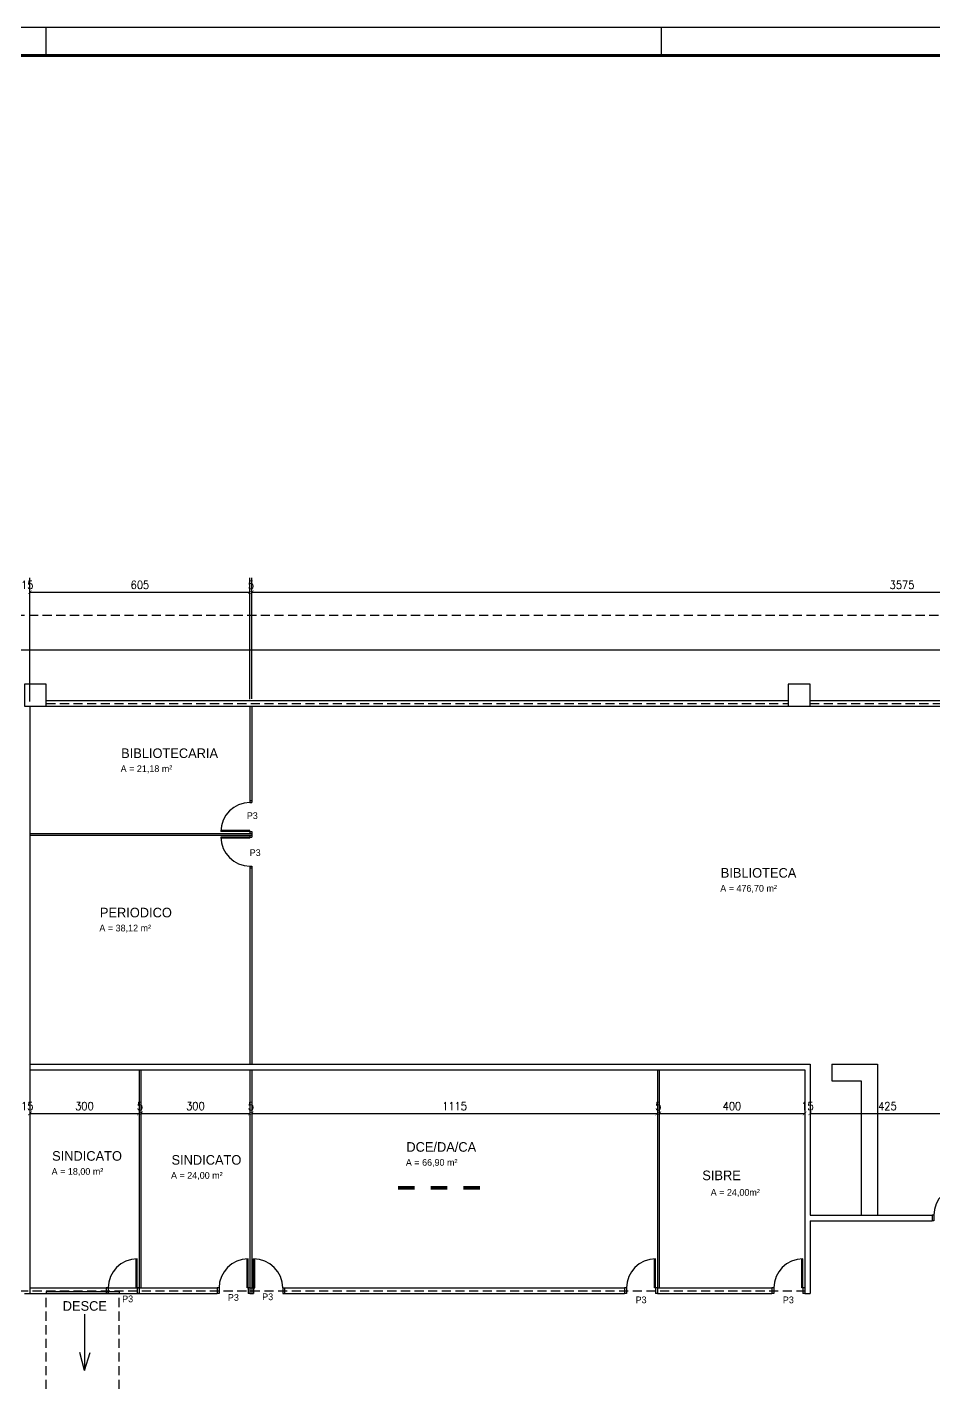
# Model space of a CAD drawing. Extents: x -81 to 244, y 231 to 317.
# Drawn here: x 19.48 to 44.4, y 279.68 to 317.04 of the extents above; entities that cross this region are included whole.
import ezdxf
from ezdxf.enums import TextEntityAlignment as Align

# ---------------------------------------------------------------- set-up
doc = ezdxf.new("R2010")
doc.units = 0
doc.header["$MEASUREMENT"] = 0
doc.header["$PDMODE"] = 3
doc.linetypes.add('HIDDEN', pattern=[0.375, 0.25, -0.125])
doc.layers.get('0').update_dxf_attribs({"linetype": 'CONTINUOUS'})
doc.layers.get('DEFPOINTS').update_dxf_attribs({"linetype": 'CONTINUOUS'})
for name, color, linetype in [('ADI', 9, 'CONTINUOUS'), ('CAR', 5, 'CONTINUOUS'), ('CORTE01', 2, 'CONTINUOUS'), ('DIM', 1, 'CONTINUOUS'), ('ESQ', 10, 'CONTINUOUS'), ('EST', 6, 'CONTINUOUS'), ('PAR', 4, 'CONTINUOUS'), ('PBX', 7, 'CONTINUOUS'), ('PISO2', 8, 'CONTINUOUS'), ('TEXTO01', 3, 'CONTINUOUS'), ('VIDRO', 250, 'CONTINUOUS')]:
    doc.layers.add(name, color=color, linetype=linetype)
doc.styles.add('ARQ', font='romans', dxfattribs={"width": 0.9})
doc.styles.add('STYLUS', font='stylu.ttf')
doc.dimstyles.get("Standard").update_dxf_attribs({"dimtxt": 0.5, "dimasz": 0.18, "dimexe": 0.18, "dimexo": 0.0625, "dimgap": 0.09, "dimtad": 0, "dimtoh": 1, "dimzin": 0, "dimdsep": 46, "dimtxsty": 'ARQ', "dimcen": 0.09, "dimadec": 0, "dimazin": 0, "dimtfac": 1, "dimtofl": 0, "dimtmove": 2, "dimatfit": 3, "dimfxl": 0, "dimtolj": 1, "dimarcsym": 0})

# ---------------------------------------------------------------- blocks, each defined once
blk = doc.blocks.new('*D319')
at = {"layer": 'DEFPOINTS', "color": 0}
for p in [(19.555, 301.5), (19.405, 298.97), (19.555, 298.296)]:
    blk.add_point(p, dxfattribs=at)
at = {"layer": 'DIM', "color": 1, "lineweight": -2}
blk.add_line((19.555, 298.496), (19.555, 301.9), dxfattribs=at)
at = {"layer": 'DIM', "color": 2, "insert": (19.48, 301.701), "char_height": 0.22, "attachment_point": 5, "style": 'ARQ'}
blk.add_mtext('\\A1;15', dxfattribs=at)
blk = doc.blocks.new('_ARCHTICK')
at = {"color": 0, "linetype": 'ByBlock', "const_width": 0.15}
blk.add_lwpolyline([(-0.5, -0.5), (0.5, 0.5)], dxfattribs=at)
blk = doc.blocks.new('*D320')
at = {"layer": 'DEFPOINTS', "color": 0}
for p in [(25.605, 301.5), (19.555, 298.296), (25.605, 298.36)]:
    blk.add_point(p, dxfattribs=at)
at = {"layer": 'DIM', "color": 1, "lineweight": -2}
for p, q in [((25.605, 298.56), (25.605, 301.9)), ((19.555, 301.5), (25.605, 301.5))]:
    blk.add_line(p, q, dxfattribs=at)
at = {"layer": 'DIM', "color": 1, "lineweight": -2, "xscale": 0.1, "yscale": 0.1, "zscale": 0.1, "rotation": 180}
blk.add_blockref('_ARCHTICK', (19.555, 301.5), dxfattribs=at)
at = {"layer": 'DIM', "color": 1, "lineweight": -2, "xscale": 0.1, "yscale": 0.1, "zscale": 0.1}
blk.add_blockref('_ARCHTICK', (25.605, 301.5), dxfattribs=at)
at = {"layer": 'DIM', "color": 2, "insert": (22.58, 301.701), "char_height": 0.22, "attachment_point": 5, "style": 'ARQ'}
blk.add_mtext('\\A1;605', dxfattribs=at)
blk = doc.blocks.new('*D321')
at = {"layer": 'DEFPOINTS', "color": 0}
for p in [(25.655, 301.5), (25.605, 298.36), (25.655, 298.37)]:
    blk.add_point(p, dxfattribs=at)
at = {"layer": 'DIM', "color": 1, "lineweight": -2}
blk.add_line((25.655, 298.57), (25.655, 301.9), dxfattribs=at)
at = {"layer": 'DIM', "color": 2, "insert": (25.63, 301.701), "char_height": 0.22, "attachment_point": 5, "style": 'ARQ'}
blk.add_mtext('\\A1;5', dxfattribs=at)
blk = doc.blocks.new('*D322')
at = {"layer": 'DEFPOINTS', "color": 0}
for p in [(61.405, 301.5), (61.405, 298.52), (25.655, 298.37)]:
    blk.add_point(p, dxfattribs=at)
at = {"layer": 'DIM', "color": 1, "lineweight": -2}
for p, q in [((61.405, 298.72), (61.405, 301.9)), ((25.655, 301.5), (61.405, 301.5))]:
    blk.add_line(p, q, dxfattribs=at)
at = {"layer": 'DIM', "color": 1, "lineweight": -2, "xscale": 0.1, "yscale": 0.1, "zscale": 0.1, "rotation": 180}
blk.add_blockref('_ARCHTICK', (25.655, 301.5), dxfattribs=at)
at = {"layer": 'DIM', "color": 1, "lineweight": -2, "xscale": 0.1, "yscale": 0.1, "zscale": 0.1}
blk.add_blockref('_ARCHTICK', (61.405, 301.5), dxfattribs=at)
at = {"layer": 'DIM', "color": 2, "insert": (43.53, 301.701), "char_height": 0.22, "attachment_point": 5, "style": 'ARQ'}
blk.add_mtext('\\A1;3575', dxfattribs=at)
blk = doc.blocks.new('*D1193')
at = {"layer": 'DEFPOINTS', "color": 0}
for p in [(19.405, 287.169), (19.555, 287.194), (19.555, 287.169)]:
    blk.add_point(p, dxfattribs=at)
at = {"layer": 'DIM', "color": 1, "lineweight": -2}
blk.add_line((19.555, 286.994), (19.555, 286.769), dxfattribs=at)
at = {"layer": 'DIM', "color": 2, "insert": (19.48, 287.37), "char_height": 0.22, "attachment_point": 5, "style": 'ARQ'}
blk.add_mtext('\\A1;15', dxfattribs=at)
blk = doc.blocks.new('*D1194')
at = {"layer": 'DEFPOINTS', "color": 0}
for p in [(19.555, 287.194), (22.555, 287.194), (22.555, 287.169)]:
    blk.add_point(p, dxfattribs=at)
at = {"layer": 'DIM', "color": 1, "lineweight": -2}
for p, q in [((19.555, 287.169), (22.555, 287.169)), ((22.555, 286.994), (22.555, 286.769))]:
    blk.add_line(p, q, dxfattribs=at)
at = {"layer": 'DIM', "color": 1, "lineweight": -2, "xscale": 0.1, "yscale": 0.1, "zscale": 0.1, "rotation": 180}
blk.add_blockref('_ARCHTICK', (19.555, 287.169), dxfattribs=at)
at = {"layer": 'DIM', "color": 1, "lineweight": -2, "xscale": 0.1, "yscale": 0.1, "zscale": 0.1}
blk.add_blockref('_ARCHTICK', (22.555, 287.169), dxfattribs=at)
at = {"layer": 'DIM', "color": 2, "insert": (21.055, 287.37), "char_height": 0.22, "attachment_point": 5, "style": 'ARQ'}
blk.add_mtext('\\A1;300', dxfattribs=at)
blk = doc.blocks.new('*D1195')
at = {"layer": 'DEFPOINTS', "color": 0}
for p in [(22.555, 287.194), (22.605, 287.194), (22.605, 287.169)]:
    blk.add_point(p, dxfattribs=at)
at = {"layer": 'DIM', "color": 1, "lineweight": -2}
blk.add_line((22.605, 286.994), (22.605, 286.769), dxfattribs=at)
at = {"layer": 'DIM', "color": 2, "insert": (22.58, 287.37), "char_height": 0.22, "attachment_point": 5, "style": 'ARQ'}
blk.add_mtext('\\A1;5', dxfattribs=at)
blk = doc.blocks.new('*D1196')
at = {"layer": 'DEFPOINTS', "color": 0}
for p in [(22.605, 287.194), (25.605, 287.194), (25.605, 287.169)]:
    blk.add_point(p, dxfattribs=at)
at = {"layer": 'DIM', "color": 1, "lineweight": -2}
for p, q in [((22.605, 287.169), (25.605, 287.169)), ((25.605, 286.994), (25.605, 286.769))]:
    blk.add_line(p, q, dxfattribs=at)
at = {"layer": 'DIM', "color": 1, "lineweight": -2, "xscale": 0.1, "yscale": 0.1, "zscale": 0.1, "rotation": 180}
blk.add_blockref('_ARCHTICK', (22.605, 287.169), dxfattribs=at)
at = {"layer": 'DIM', "color": 1, "lineweight": -2, "xscale": 0.1, "yscale": 0.1, "zscale": 0.1}
blk.add_blockref('_ARCHTICK', (25.605, 287.169), dxfattribs=at)
at = {"layer": 'DIM', "color": 2, "insert": (24.105, 287.37), "char_height": 0.22, "attachment_point": 5, "style": 'ARQ'}
blk.add_mtext('\\A1;300', dxfattribs=at)
blk = doc.blocks.new('*D1197')
at = {"layer": 'DEFPOINTS', "color": 0}
for p in [(25.605, 287.194), (25.655, 287.194), (25.655, 287.169)]:
    blk.add_point(p, dxfattribs=at)
at = {"layer": 'DIM', "color": 1, "lineweight": -2}
blk.add_line((25.655, 286.994), (25.655, 286.769), dxfattribs=at)
at = {"layer": 'DIM', "color": 2, "insert": (25.63, 287.37), "char_height": 0.22, "attachment_point": 5, "style": 'ARQ'}
blk.add_mtext('\\A1;5', dxfattribs=at)
blk = doc.blocks.new('*D1198')
at = {"layer": 'DEFPOINTS', "color": 0}
for p in [(25.655, 287.194), (36.805, 287.194), (36.805, 287.169)]:
    blk.add_point(p, dxfattribs=at)
at = {"layer": 'DIM', "color": 1, "lineweight": -2}
for p, q in [((25.655, 287.169), (36.805, 287.169)), ((36.805, 286.994), (36.805, 286.769))]:
    blk.add_line(p, q, dxfattribs=at)
at = {"layer": 'DIM', "color": 1, "lineweight": -2, "xscale": 0.1, "yscale": 0.1, "zscale": 0.1, "rotation": 180}
blk.add_blockref('_ARCHTICK', (25.655, 287.169), dxfattribs=at)
at = {"layer": 'DIM', "color": 1, "lineweight": -2, "xscale": 0.1, "yscale": 0.1, "zscale": 0.1}
blk.add_blockref('_ARCHTICK', (36.805, 287.169), dxfattribs=at)
at = {"layer": 'DIM', "color": 2, "insert": (31.23, 287.37), "char_height": 0.22, "attachment_point": 5, "style": 'ARQ'}
blk.add_mtext('\\A1;1115', dxfattribs=at)
blk = doc.blocks.new('*D1199')
at = {"layer": 'DEFPOINTS', "color": 0}
for p in [(36.805, 287.194), (36.855, 287.177), (36.855, 287.169)]:
    blk.add_point(p, dxfattribs=at)
at = {"layer": 'DIM', "color": 1, "lineweight": -2}
blk.add_line((36.855, 286.977), (36.855, 286.769), dxfattribs=at)
at = {"layer": 'DIM', "color": 2, "insert": (36.83, 287.37), "char_height": 0.22, "attachment_point": 5, "style": 'ARQ'}
blk.add_mtext('\\A1;5', dxfattribs=at)
blk = doc.blocks.new('*D1200')
at = {"layer": 'DEFPOINTS', "color": 0}
for p in [(36.855, 287.177), (40.855, 287.177), (40.855, 287.169)]:
    blk.add_point(p, dxfattribs=at)
at = {"layer": 'DIM', "color": 1, "lineweight": -2}
for p, q in [((36.855, 287.169), (40.855, 287.169)), ((40.855, 286.977), (40.855, 286.769))]:
    blk.add_line(p, q, dxfattribs=at)
at = {"layer": 'DIM', "color": 1, "lineweight": -2, "xscale": 0.1, "yscale": 0.1, "zscale": 0.1, "rotation": 180}
blk.add_blockref('_ARCHTICK', (36.855, 287.169), dxfattribs=at)
at = {"layer": 'DIM', "color": 1, "lineweight": -2, "xscale": 0.1, "yscale": 0.1, "zscale": 0.1}
blk.add_blockref('_ARCHTICK', (40.855, 287.169), dxfattribs=at)
at = {"layer": 'DIM', "color": 2, "insert": (38.855, 287.37), "char_height": 0.22, "attachment_point": 5, "style": 'ARQ'}
blk.add_mtext('\\A1;400', dxfattribs=at)
blk = doc.blocks.new('*D1201')
at = {"layer": 'DEFPOINTS', "color": 0}
for p in [(40.855, 287.177), (41.005, 287.177), (41.005, 287.169)]:
    blk.add_point(p, dxfattribs=at)
at = {"layer": 'DIM', "color": 1, "lineweight": -2}
blk.add_line((41.005, 286.977), (41.005, 286.769), dxfattribs=at)
at = {"layer": 'DIM', "color": 2, "insert": (40.93, 287.37), "char_height": 0.22, "attachment_point": 5, "style": 'ARQ'}
blk.add_mtext('\\A1;15', dxfattribs=at)
blk = doc.blocks.new('*D1202')
at = {"layer": 'DEFPOINTS', "color": 0}
for p in [(41.005, 287.177), (45.255, 287.177), (45.255, 287.169)]:
    blk.add_point(p, dxfattribs=at)
at = {"layer": 'DIM', "color": 1, "lineweight": -2}
for p, q in [((41.005, 287.169), (45.255, 287.169)), ((45.255, 286.977), (45.255, 286.769))]:
    blk.add_line(p, q, dxfattribs=at)
at = {"layer": 'DIM', "color": 1, "lineweight": -2, "xscale": 0.1, "yscale": 0.1, "zscale": 0.1, "rotation": 180}
blk.add_blockref('_ARCHTICK', (41.005, 287.169), dxfattribs=at)
at = {"layer": 'DIM', "color": 1, "lineweight": -2, "xscale": 0.1, "yscale": 0.1, "zscale": 0.1}
blk.add_blockref('_ARCHTICK', (45.255, 287.169), dxfattribs=at)
at = {"layer": 'DIM', "color": 2, "insert": (43.13, 287.37), "char_height": 0.22, "attachment_point": 5, "style": 'ARQ'}
blk.add_mtext('\\A1;425', dxfattribs=at)

msp = doc.modelspace()

# ---------------------------------------------------------------- linework, layer by layer
at = {"layer": 'ADI', "color": 5}
msp.add_line((-30.735, 317.038), (88.724, 317.038), dxfattribs=at)
at = {"layer": 'CAR', "color": 2}
for p, q in [((20.005, 316.259), (20.005, 317.038)), ((36.919, 316.259), (36.919, 317.038))]:
    msp.add_line(p, q, dxfattribs=at)
at = {"layer": 'CORTE01'}
for p, q in [((29.677, 285.161), (30.127, 285.16)), ((29.677, 285.152), (30.127, 285.151)), ((29.677, 285.143), (30.127, 285.142)), ((29.677, 285.134), (30.127, 285.133)), ((29.677, 285.125), (30.127, 285.124)), ((29.677, 285.116), (30.127, 285.115)), ((29.677, 285.107), (30.127, 285.106)), ((29.677, 285.098), (30.127, 285.097)), ((30.577, 285.16), (31.027, 285.16)), ((30.577, 285.151), (31.027, 285.151)), ((30.577, 285.142), (31.027, 285.142)), ((30.577, 285.133), (31.027, 285.133)), ((30.577, 285.124), (31.027, 285.124)), ((30.577, 285.115), (31.027, 285.115)), ((30.577, 285.106), (31.027, 285.106)), ((30.577, 285.097), (31.027, 285.097)), ((31.477, 285.16), (31.927, 285.16)), ((31.477, 285.151), (31.927, 285.151)), ((31.477, 285.142), (31.927, 285.142)), ((31.477, 285.133), (31.927, 285.133)), ((31.477, 285.124), (31.927, 285.124)), ((31.477, 285.115), (31.927, 285.115)), ((31.477, 285.106), (31.927, 285.106)), ((31.477, 285.097), (31.927, 285.097))]:
    msp.add_line(p, q, dxfattribs=at)
at = {"layer": 'DIM'}
for p, q in [((21.059, 281.648), (21.059, 280.097)), ((21.059, 280.097), (20.929, 280.599)), ((21.059, 280.097), (21.212, 280.599))]:
    msp.add_line(p, q, dxfattribs=at)
at = {"layer": 'ESQ'}
for p, q in [((25.605, 295.77), (25.605, 295.72)), ((25.605, 295.72), (25.655, 295.72)), ((25.655, 295.77), (25.655, 295.72)), ((25.605, 294.95), (24.805, 294.95)), ((25.605, 294.92), (24.805, 294.92)), ((25.605, 294.77), (24.805, 294.77)), ((25.605, 294.92), (25.605, 294.95)), ((25.605, 294.92), (25.655, 294.92)), ((25.605, 294.92), (25.605, 294.87)), ((25.605, 294.82), (25.605, 294.77)), ((25.605, 294.82), (25.605, 294.77)), ((25.605, 294.77), (25.655, 294.77)), ((25.605, 294.74), (25.605, 294.77)), ((25.655, 294.92), (25.655, 294.87)), ((25.655, 294.82), (25.655, 294.77)), ((25.655, 294.82), (25.655, 294.77)), ((25.605, 294.74), (24.805, 294.74)), ((25.605, 293.97), (25.655, 293.97)), ((25.605, 293.97), (25.605, 293.92)), ((25.655, 293.97), (25.655, 293.92)), ((44.405, 284.37), (44.355, 284.37)), ((44.405, 284.37), (44.405, 284.22)), ((44.405, 284.22), (44.355, 284.22)), ((22.475, 282.37), (22.475, 283.17)), ((22.505, 282.37), (22.505, 283.17)), ((25.525, 282.37), (25.525, 283.17)), ((25.555, 282.37), (25.555, 283.17)), ((25.705, 282.37), (25.705, 283.17)), ((25.735, 282.37), (25.735, 283.17)), ((36.725, 282.37), (36.725, 283.17)), ((36.755, 282.37), (36.755, 283.17)), ((40.775, 282.37), (40.775, 283.17)), ((40.805, 282.37), (40.805, 283.17)), ((21.705, 282.37), (21.655, 282.37)), ((21.705, 282.22), (21.655, 282.22)), ((21.705, 282.37), (21.705, 282.22)), ((22.505, 282.37), (22.475, 282.37)), ((22.505, 282.37), (22.505, 282.22)), ((22.555, 282.37), (22.505, 282.37)), ((22.555, 282.22), (22.505, 282.22)), ((24.755, 282.37), (24.705, 282.37)), ((24.755, 282.22), (24.705, 282.22)), ((24.755, 282.37), (24.755, 282.22)), ((25.555, 282.37), (25.525, 282.37)), ((25.555, 282.37), (25.555, 282.22)), ((25.605, 282.37), (25.555, 282.37)), ((25.605, 282.22), (25.555, 282.22)), ((25.655, 282.37), (25.705, 282.37)), ((25.655, 282.22), (25.705, 282.22)), ((25.705, 282.37), (25.705, 282.22)), ((25.705, 282.37), (25.735, 282.37)), ((26.505, 282.37), (26.505, 282.22)), ((26.505, 282.37), (26.555, 282.37)), ((26.505, 282.22), (26.555, 282.22)), ((35.955, 282.37), (35.905, 282.37)), ((35.955, 282.22), (35.905, 282.22)), ((35.955, 282.37), (35.955, 282.22)), ((36.755, 282.37), (36.725, 282.37)), ((36.755, 282.37), (36.755, 282.22)), ((36.805, 282.37), (36.755, 282.37)), ((36.805, 282.22), (36.755, 282.22)), ((40.005, 282.37), (39.955, 282.37)), ((40.005, 282.22), (39.955, 282.22)), ((40.005, 282.37), (40.005, 282.22)), ((40.805, 282.37), (40.775, 282.37)), ((40.805, 282.37), (40.805, 282.22)), ((40.855, 282.37), (40.805, 282.37)), ((40.855, 282.22), (40.805, 282.22))]:
    msp.add_line(p, q, dxfattribs=at)
for centre, start, end in [((25.605, 294.92), 90, 180), ((25.605, 294.77), 180, 270), ((45.205, 284.37), 90, 180), ((22.505, 282.37), 90, 180), ((25.555, 282.37), 90, 180), ((25.705, 282.37), 0, 90), ((36.755, 282.37), 90, 180), ((40.805, 282.37), 90, 180)]:
    msp.add_arc(centre, 0.8, start, end, dxfattribs=at)
at = {"layer": 'EST', "color": 6, "linetype": 'Continuous'}
msp.add_line((19.405, 298.37), (20.005, 298.37), dxfattribs=at)
msp.add_lwpolyline([(20.005, 298.37), (20.005, 298.97), (19.405, 298.97), (19.405, 298.37)], dxfattribs=at)
msp.add_lwpolyline([(40.405, 298.37), (41.005, 298.37), (41.005, 298.97), (40.405, 298.97)], close=True, dxfattribs=at)
at = {"layer": 'PAR'}
for p, q in [((20.005, 298.52), (40.405, 298.52)), ((41.005, 298.52), (61.405, 298.52)), ((19.555, 298.37), (19.555, 282.22)), ((20.005, 298.37), (40.405, 298.37)), ((41.005, 298.37), (61.405, 298.37)), ((19.555, 288.52), (41.005, 288.52)), ((41.005, 288.52), (41.005, 284.37)), ((19.555, 288.37), (40.855, 288.37)), ((40.855, 288.37), (40.855, 282.22)), ((41.005, 284.37), (44.355, 284.37)), ((44.355, 284.37), (44.355, 284.22)), ((41.005, 284.22), (44.355, 284.22)), ((41.005, 284.22), (41.005, 282.22)), ((19.405, 282.22), (24.705, 282.22)), ((19.555, 282.37), (24.705, 282.37)), ((19.555, 282.37), (24.705, 282.37)), ((21.655, 282.37), (21.655, 282.22)), ((22.555, 282.37), (22.555, 282.22)), ((24.705, 282.37), (24.705, 282.22)), ((25.605, 282.37), (25.605, 282.22)), ((25.605, 282.37), (25.655, 282.37)), ((25.605, 282.37), (25.655, 282.37)), ((25.605, 282.22), (25.655, 282.22)), ((25.655, 282.37), (25.655, 282.22)), ((26.555, 282.37), (26.555, 282.22)), ((26.555, 282.37), (35.905, 282.37)), ((26.555, 282.37), (35.905, 282.37)), ((26.555, 282.22), (35.905, 282.22)), ((35.905, 282.37), (35.905, 282.22)), ((36.805, 282.37), (36.805, 282.22)), ((36.805, 282.37), (39.955, 282.37)), ((36.805, 282.37), (39.955, 282.37)), ((36.805, 282.22), (39.955, 282.22)), ((39.955, 282.37), (39.955, 282.22)), ((40.855, 282.37), (40.855, 282.22)), ((40.855, 282.22), (41.005, 282.22))]:
    msp.add_line(p, q, dxfattribs=at)
at = {"layer": 'PBX', "color": 2, "linetype": 'HIDDEN'}
for p, q in [((-4.095, 300.87), (63.905, 300.87)), ((20.005, 298.445), (40.405, 298.445)), ((41.005, 298.445), (61.405, 298.445)), ((-0.995, 282.295), (40.855, 282.295))]:
    msp.add_line(p, q, dxfattribs=at)
at = {"layer": 'PBX'}
for p, q in [((25.605, 298.37), (25.605, 295.77)), ((25.655, 298.37), (25.655, 295.77)), ((25.605, 295.77), (25.655, 295.77)), ((19.555, 294.87), (25.655, 294.87)), ((19.555, 294.82), (25.655, 294.82)), ((25.655, 294.87), (25.655, 294.82)), ((25.605, 293.92), (25.655, 293.92)), ((25.605, 293.92), (25.605, 288.52)), ((25.655, 293.92), (25.655, 288.52)), ((41.605, 288.52), (42.855, 288.52)), ((41.605, 288.52), (41.605, 288.07)), ((42.855, 288.52), (42.855, 284.37)), ((22.555, 288.37), (22.555, 282.37)), ((22.605, 288.37), (22.605, 282.37)), ((25.605, 288.37), (25.605, 282.37)), ((25.605, 288.37), (25.605, 288.22)), ((25.655, 288.37), (25.655, 282.37)), ((25.655, 288.37), (25.655, 288.22)), ((36.805, 288.37), (36.805, 282.37)), ((36.855, 288.37), (36.855, 282.37)), ((41.605, 288.07), (42.405, 288.07)), ((42.405, 288.07), (42.405, 284.37)), ((20.005, 282.27), (22.005, 282.27)), ((22.005, 282.27), (22.005, 282.22))]:
    msp.add_line(p, q, dxfattribs=at)
at = {"layer": 'PBX', "linetype": 'HIDDEN'}
for p, q in [((20.005, 282.27), (20.005, 282.22)), ((20.005, 270.97), (20.005, 282.22)), ((22.005, 270.97), (22.005, 282.22))]:
    msp.add_line(p, q, dxfattribs=at)
at = {"layer": 'PISO2'}
msp.add_line((-2.795, 299.92), (63.205, 299.92), dxfattribs=at)
msp.add_line((-2.795, 299.92), (63.205, 299.92), dxfattribs=at)
at = {"layer": 'VIDRO', "const_width": 0.085}
msp.add_lwpolyline([(-29.956, 316.259), (88.124, 316.259)], dxfattribs=at)

# ---------------------------------------------------------------- texts
at = {"layer": 'TEXTO01', "ltscale": 0.25, "style": 'STYLUS'}
for s, height, p in [('BIBLIOTECARIA', 0.26367, (22.063, 297.207)), ('A = 21,18 m²', 0.18457, (22.049, 296.741)), ('P3', 0.1846, (25.518, 295.45)), ('P3', 0.1846, (25.597, 294.433)), ('BIBLIOTECA', 0.2637, (38.548, 293.917)), ('A = 476,70 m²', 0.18457, (38.534, 293.451)), ('PERIODICO', 0.2637, (21.479, 292.825)), ('A = 38,12 m²', 0.18457, (21.465, 292.359)), ('DCE/DA/CA', 0.2637, (29.904, 286.38)), ('SINDICATO', 0.2637, (20.166, 286.133)), ('SINDICATO', 0.2637, (23.448, 286.024)), ('A = 66,90 m²', 0.18457, (29.89, 285.914)), ('A = 18,00 m²', 0.18457, (20.152, 285.667)), ('A = 24,00 m²', 0.18457, (23.434, 285.558)), ('SIBRE', 0.2637, (38.04, 285.598)), ('A = 24,00m²', 0.18457, (38.271, 285.091)), ('P3', 0.1846, (22.091, 282.163)), ('P3', 0.1846, (24.997, 282.201)), ('P3', 0.1846, (25.94, 282.22)), ('P3', 0.1846, (36.207, 282.136)), ('P3', 0.1846, (40.255, 282.136)), ('DESCE', 0.2637, (20.458, 282.008))]:
    msp.add_text(s, height=height, rotation=359.9833, dxfattribs=at).set_placement(p, align=Align.TOP_LEFT)

# ---------------------------------------------------------------- dimensions: what is measured, and where the dimension line sits
at = {"layer": 'DIM'}
for base, p1, p2, picture, middle in [((19.555, 301.5), (19.405, 298.97), (19.555, 298.296), '*D319', (19.48, 301.701)), ((25.605, 301.5), (19.555, 298.296), (25.605, 298.36), '*D320', (22.58, 301.701)), ((25.655, 301.5), (25.605, 298.36), (25.655, 298.37), '*D321', (25.63, 301.701)), ((61.405, 301.5), (25.655, 298.37), (61.405, 298.52), '*D322', (43.53, 301.701)), ((19.555, 287.169), (19.405, 287.169), (19.555, 287.194), '*D1193', (19.48, 287.37)), ((22.555, 287.169), (19.555, 287.194), (22.555, 287.194), '*D1194', (21.055, 287.37)), ((22.605, 287.169), (22.555, 287.194), (22.605, 287.194), '*D1195', (22.58, 287.37)), ((25.605, 287.169), (22.605, 287.194), (25.605, 287.194), '*D1196', (24.105, 287.37)), ((25.655, 287.169), (25.605, 287.194), (25.655, 287.194), '*D1197', (25.63, 287.37)), ((36.805, 287.169), (25.655, 287.194), (36.805, 287.194), '*D1198', (31.23, 287.37)), ((36.855, 287.169), (36.805, 287.194), (36.855, 287.177), '*D1199', (36.83, 287.37)), ((40.855, 287.169), (36.855, 287.177), (40.855, 287.177), '*D1200', (38.855, 287.37)), ((41.005, 287.169), (40.855, 287.177), (41.005, 287.177), '*D1201', (40.93, 287.37)), ((45.255, 287.169), (41.005, 287.177), (45.255, 287.177), '*D1202', (43.13, 287.37))]:
    dim = msp.add_linear_dim(base=base, p1=p1, p2=p2, dimstyle='Standard', override={"dimtxt": 0.22, "dimasz": 0.1, "dimexe": 0.4, "dimexo": 0.2, "dimtad": 1, "dimtoh": 0, "dimdec": 0, "dimlfac": 100, "dimzin": 8, "dimblk1": 'ARCHTICK', "dimblk2": 'ARCHTICK', "dimsah": 1, "dimcen": 0.02, "dimse1": 1, "dimclrd": 1, "dimclre": 1, "dimclrt": 2, "dimtdec": 0, "dimtix": 1, "dimtmove": 0}, dxfattribs=at)
    dim.commit()
    dim.dimension.update_dxf_attribs({"geometry": picture, "text_midpoint": middle})

doc.saveas('drawing.dxf')
